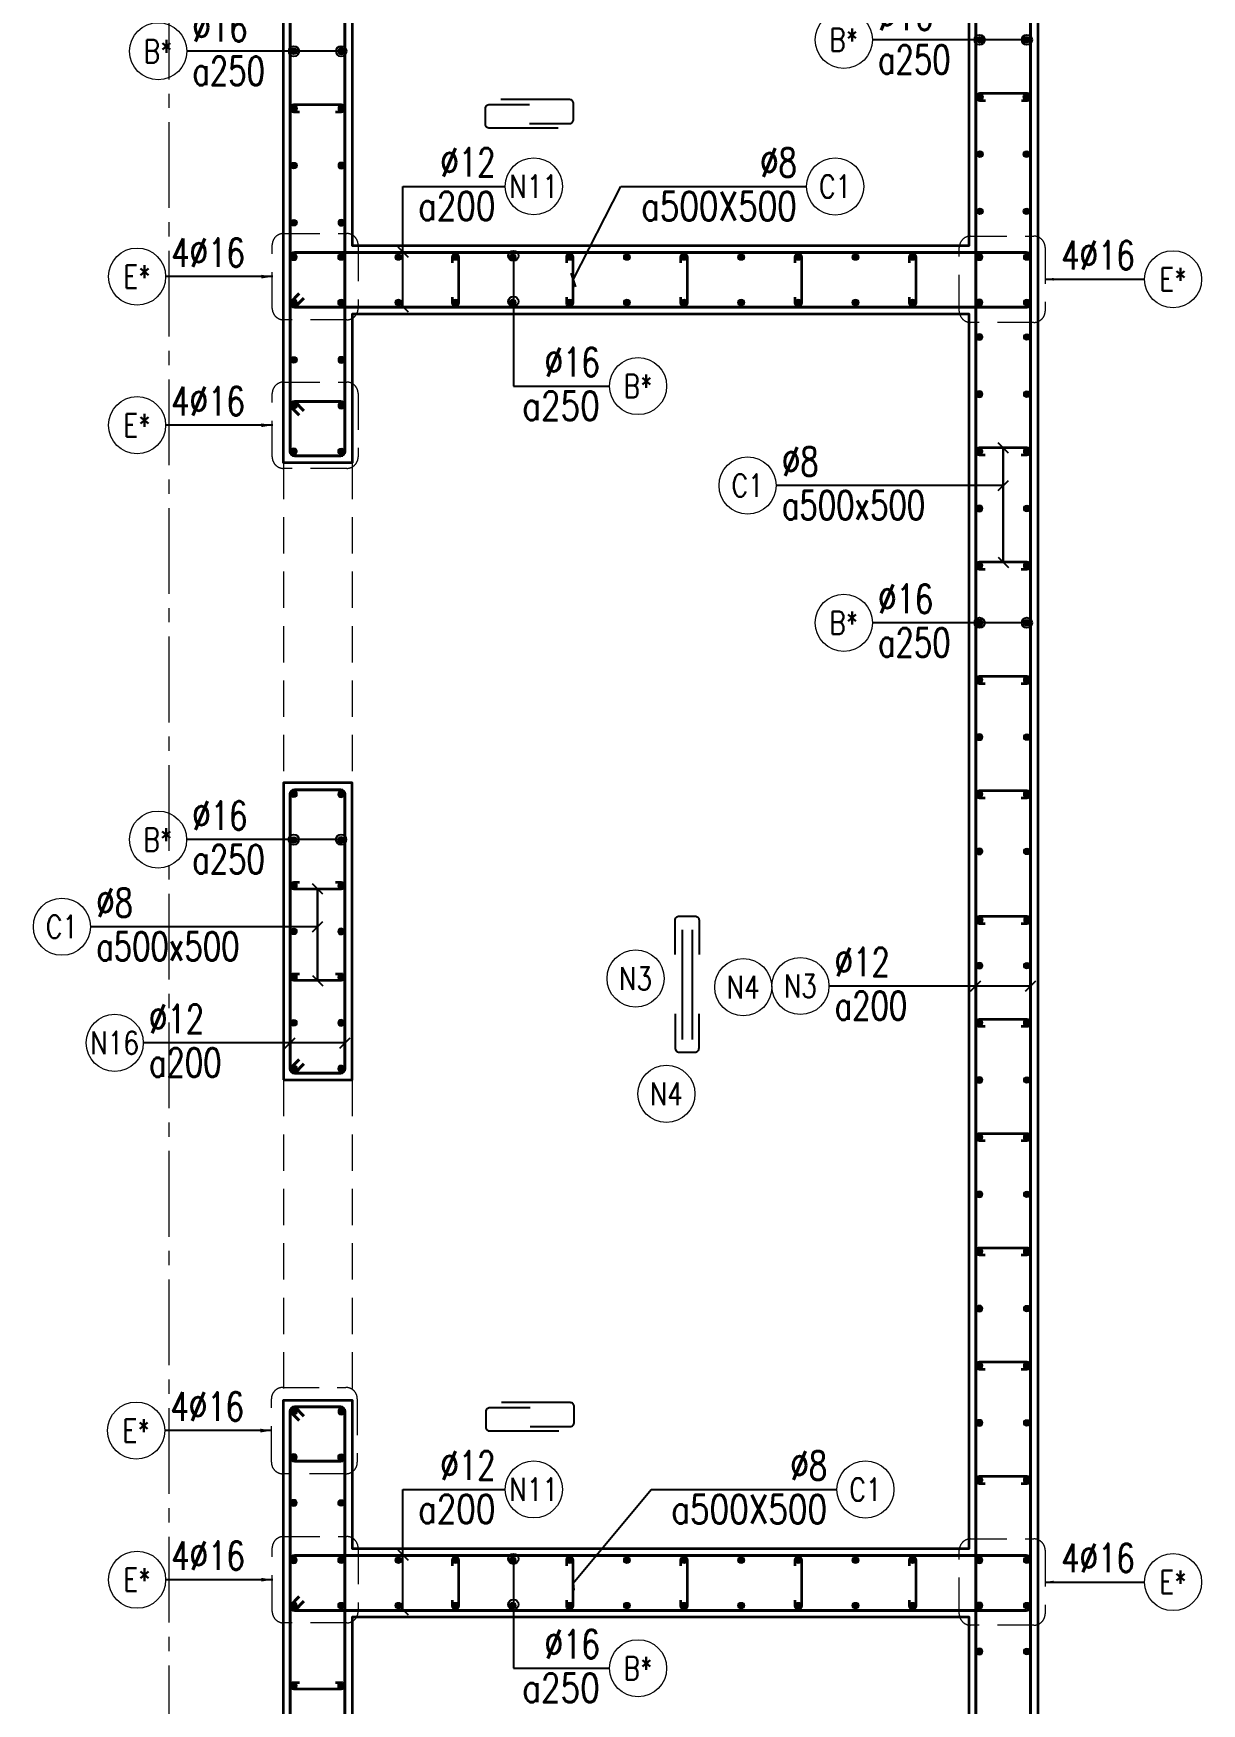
# Model space of a CAD drawing. Header units: millimetres. Extents: x 738475 to 1279438, y -34239 to 156422.
# Drawn here: x 1115948 to 1121059, y 139262 to 146568 of the extents above; entities that cross this region are included whole.
import ezdxf
from ezdxf.enums import TextEntityAlignment as Align

# ---------------------------------------------------------------- set-up
doc = ezdxf.new("R2010")
doc.units = ezdxf.units.MM
doc.header["$MEASUREMENT"] = 0
for name, pattern in [('HIDDEN', [9.525, 6.35, -3.175]), ('HIDDEN2', [4.7625, 3.175, -1.5875]), ('OF_Grid_1$0$CENTER2', [1.125, 0.75, -0.125, 0.125, -0.125])]:
    doc.linetypes.add(name, pattern=pattern)
doc.layers.get('0').update_dxf_attribs({"lineweight": 20})
for name, color, linetype in [('Hidden', 9, 'HIDDEN'), ('Leader', 6, 'Continuous'), ('Ligature', 1, 'Continuous')]:
    doc.layers.add(name, color=color, linetype=linetype)
for name, color, linetype, lineweight in [('KC-LEADER', 153, 'Continuous', 18), ('KC-THEP', 6, 'Continuous', 40), ('NDC_S_BEAM', 3, 'HIDDEN2', 20), ('NDC_S_DIM', 1, 'Continuous', 15), ('NDC_S_HIDDEN', 8, 'HIDDEN2', 13), ('NDC_S_LEADER', 1, 'Continuous', 15), ('NDC_S_REBAR', 4, 'Continuous', 35), ('NDC_S_STIRRUP', 4, 'Continuous', 40), ('NDC_S_VN TEXT', 7, 'Continuous', 20), ('NDC_S_WALL', 6, 'Continuous', 35), ('OF_Grid_1$0$NDC_S_AXIS', 5, 'OF_Grid_1$0$CENTER2', 13)]:
    doc.layers.add(name, color=color, linetype=linetype, lineweight=lineweight)
doc.styles.add('NDC_ARIAL', font='arial.ttf', dxfattribs={"width": 0.85})
doc.styles.add('NDC_DIM', font='', dxfattribs={"width": 0.75})
doc.styles.add('NDC_EN TXT', font='romans.shx', dxfattribs={"width": 0.8})
doc.styles.get('NDC_DIM').set_extended_font_data('Dotum')
doc.dimstyles.new('NDC_1-50', dxfattribs={"dimscale": 50, "dimtxt": 2.5, "dimasz": 1, "dimexe": 1.5, "dimexo": 0, "dimgap": 0.8, "dimtad": 1, "dimdec": 0, "dimdsep": 46, "dimtxsty": 'NDC_ARIAL', "dimblk": 'DIMMARK', "dimcen": 49999.938995, "dimdle": 1.5, "dimclrd": 1, "dimclre": 1, "dimclrt": 3, "dimadec": 0, "dimazin": 0, "dimtfac": 1, "dimtdec": 0, "dimtix": 1, "dimtmove": 2, "dimatfit": 3, "dimfxl": 1, "dimarcsym": 0})
doc.dimstyles.new('NDC_dim_25', dxfattribs={"dimscale": 25, "dimtxt": 2.5, "dimasz": 1.5, "dimexe": 1.5, "dimexo": 2.5, "dimgap": 1, "dimtad": 1, "dimdec": 0, "dimzin": 0, "dimdsep": 46, "dimtxsty": 'NDC_DIM', "dimblk": 'DIMMARK', "dimcen": 0.09, "dimdle": 1.2, "dimclrd": 1, "dimclre": 1, "dimclrt": 3, "dimadec": 0, "dimazin": 0, "dimtfac": 1, "dimtdec": 0, "dimtix": 1, "dimtofl": 0, "dimtmove": 0, "dimatfit": 3, "dimfxl": 6, "dimfxlon": 1, "dimtolj": 1, "dimtzin": 0, "dimarcsym": 0})
doc.dimstyles.new('NDC_dim_30', dxfattribs={"dimscale": 30, "dimtxt": 2.5, "dimasz": 1.5, "dimexe": 1.5, "dimexo": 2.5, "dimgap": 1, "dimtad": 1, "dimdec": 0, "dimzin": 0, "dimdsep": 46, "dimtxsty": 'NDC_DIM', "dimblk": 'DIMMARK', "dimcen": 0.09, "dimdle": 1.2, "dimclrd": 1, "dimclre": 1, "dimclrt": 3, "dimadec": 0, "dimazin": 0, "dimtfac": 1, "dimtdec": 0, "dimtix": 1, "dimtofl": 0, "dimtmove": 0, "dimatfit": 3, "dimfxl": 6, "dimfxlon": 1, "dimtolj": 1, "dimtzin": 0, "dimarcsym": 0})

# ---------------------------------------------------------------- blocks, each defined once
blk = doc.blocks.new('THEP')
at = {"layer": 'KC-LEADER', "color": 6}
blk.add_circle((0, 0), 14, dxfattribs=at)
at = {"layer": 'KC-THEP'}
for p, q in [((-14, 0), (14, 0)), ((9.9, 9.9), (-9.9, -9.9)), ((-9.9, 9.9), (9.9, -9.9)), ((0, 14), (0, -14))]:
    blk.add_line(p, q, dxfattribs=at)
blk = doc.blocks.new('DIMMARK')
at = {"layer": 'NDC_S_DIM', "color": 1}
blk.add_line((-1.5, 0), (1, 0), dxfattribs=at)
at = {"layer": 'NDC_S_DIM', "color": 2, "const_width": 0.1}
blk.add_lwpolyline([(-0.42, -0.42), (0.42, 0.42)], dxfattribs=at)
blk = doc.blocks.new('*U13')
blk.add_circle((-2.5, 0), 2.5)
at = {"layer": 'NDC_S_VN TEXT', "color": 3, "style": 'NDC_EN TXT', "width": 0.75}
blk.add_attdef('DK1', (0.5, 0.85), '', height=2.5, dxfattribs=at)
at = {"layer": 'NDC_S_VN TEXT', "color": 7, "style": 'NDC_EN TXT', "width": 0.8}
blk.add_attdef('SH2', text='', height=2, dxfattribs=at).set_placement((-2.5, 0), align=Align.MIDDLE)
blk = doc.blocks.new('*U11')
blk.add_circle((-2.5, 0), 2.5)
at = {"layer": 'NDC_S_VN TEXT', "color": 3, "style": 'NDC_EN TXT', "width": 0.75}
for tag, p in [('DK1', (0.5, 0.85)), ('KC1', (0.5, -2.97))]:
    blk.add_attdef(tag, p, '', height=2.5, dxfattribs=at)
at = {"layer": 'NDC_S_VN TEXT', "color": 7, "style": 'NDC_EN TXT', "width": 0.8}
blk.add_attdef('SH2', text='', height=2, dxfattribs=at).set_placement((-2.5, 0), align=Align.MIDDLE)
blk = doc.blocks.new('*U1290')
at = {"layer": 'KC-THEP', "rotation": 9.66856443638095}
for p in [(0, 99.3), (0, -99.3)]:
    blk.add_blockref('THEP', p, dxfattribs=at)
blk = doc.blocks.new('*U1289')
at = {"layer": 'NDC_S_HIDDEN', "color": 0, "linetype": 'ByBlock', "lineweight": -2, "transparency": 16777216}
for p in [(0, 0), (250, 0), (500, 0), (750, 0), (1000, 0), (1250, 0), (1500, 0), (1750, 0), (2000, 0), (2250, 0), (2500, 0)]:
    blk.add_blockref('*U1290', p, dxfattribs=at)
blk = doc.blocks.new('*U1292')
at = {"layer": 'NDC_S_REBAR'}
blk.add_lwpolyline([(-15, -75), (-15, -100, 1), (15, -100), (15, 100, 1), (-15, 100), (-15, 75)], format="xyb", dxfattribs=at)
blk = doc.blocks.new('*U1291')
at = {"layer": 'NDC_S_HIDDEN', "color": 0, "linetype": 'ByBlock', "lineweight": -2, "transparency": 16777216}
for p in [(0, 0), (500, 0), (1000, 0), (1500, 0), (2000, 0)]:
    blk.add_blockref('*U1292', p, dxfattribs=at)
blk = doc.blocks.new('*U1294')
at = {"layer": 'KC-THEP', "rotation": 189.6685644363809}
blk.add_blockref('THEP', (-103.5, 0), dxfattribs=at)
at = {"layer": 'KC-THEP', "xscale": -1, "rotation": 170.331435563619}
blk.add_blockref('THEP', (103.5, 0), dxfattribs=at)
blk = doc.blocks.new('*U1293')
at = {"layer": 'NDC_S_HIDDEN', "color": 0, "linetype": 'ByBlock', "lineweight": -2, "transparency": 16777216}
for p in [(0, 1200), (0, 1000), (0, 800), (0, 600), (0, 400), (0, 200), (0, 0)]:
    blk.add_blockref('*U1294', p, dxfattribs=at)
blk = doc.blocks.new('*U9')
blk.add_circle((2.5, 0), 2.5)
at = {"layer": 'NDC_S_VN TEXT', "color": 3, "style": 'NDC_EN TXT', "width": 0.75}
blk.add_attdef('DK2', text='', height=2.5, dxfattribs=at).set_placement((-0.85, 0.85), align=Align.RIGHT)
at = {"layer": 'NDC_S_VN TEXT', "color": 7, "style": 'NDC_EN TXT', "width": 0.8}
blk.add_attdef('SH3', text='', height=2, dxfattribs=at).set_placement((2.5, 0), align=Align.MIDDLE)
blk = doc.blocks.new('A$C7BC65A55')
at = {"layer": 'Ligature'}
for p, q in [((-15.2, 372, 0), (-15.2, 38.5, 0)), ((15.2, 372, 0), (15.2, 38.5, 0))]:
    blk.add_line(p, q, dxfattribs=at)
for points in [[(-36.2, 296.5), (-36.2, 400.9, -0.414214), (-24, 413.1), (24, 413.1, -0.414214), (36.2, 400.9), (36.2, 296.5)], [(-36.2, 116.5), (-36.2, 12.2, 0.414214), (-24, 0), (24, 0, 0.414214), (36.2, 12.2), (36.2, 116.5)]]:
    blk.add_lwpolyline(points, format="xyb", dxfattribs=at)
blk = doc.blocks.new('*U10')
blk.add_circle((2.5, 0), 2.5)
at = {"layer": 'NDC_S_VN TEXT', "color": 3, "style": 'NDC_EN TXT'}
for tag, width, p in [('DK2', 0.75, (-0.85, 0.85)), ('KC2', 0.8, (-0.85, -2.97))]:
    blk.add_attdef(tag, text='', height=2.5, dxfattribs=dict(at, width=width)).set_placement(p, align=Align.RIGHT)
at = {"layer": 'NDC_S_VN TEXT', "color": 7, "style": 'NDC_EN TXT', "width": 0.8}
blk.add_attdef('SH3', text='', height=2, dxfattribs=at).set_placement((2.5, 0), align=Align.MIDDLE)
blk = doc.blocks.new('*U12')
blk.add_circle((-2.5, 0), 2.5)
at = {"layer": 'NDC_S_VN TEXT', "color": 3, "style": 'NDC_EN TXT', "width": 0.75}
for tag, p in [('DK1', (0.5, 0.85)), ('KC1', (0.5, -2.97))]:
    blk.add_attdef(tag, p, '', height=2.5, dxfattribs=at)
at = {"layer": 'NDC_S_VN TEXT', "color": 7, "style": 'NDC_EN TXT', "width": 0.8}
blk.add_attdef('SH2', text='', height=2, dxfattribs=at).set_placement((-2.5, 0), align=Align.MIDDLE)
blk = doc.blocks.new('*U1286')
at = {"layer": 'KC-THEP', "rotation": 9.66856443638095}
for p in [(0, 99.3), (0, -99.3)]:
    blk.add_blockref('THEP', p, dxfattribs=at)
blk = doc.blocks.new('*U1285')
at = {"layer": 'NDC_S_HIDDEN', "color": 0, "linetype": 'ByBlock', "lineweight": -2, "transparency": 16777216}
for p in [(0, 0), (250, 0), (500, 0), (750, 0), (1000, 0), (1250, 0), (1500, 0), (1750, 0), (2000, 0), (2250, 0), (2500, 0)]:
    blk.add_blockref('*U1286', p, dxfattribs=at)
blk = doc.blocks.new('*U1288')
at = {"layer": 'NDC_S_REBAR'}
blk.add_lwpolyline([(-15, -75), (-15, -100, 1), (15, -100), (15, 100, 1), (-15, 100), (-15, 75)], format="xyb", dxfattribs=at)
blk = doc.blocks.new('*U1287')
at = {"layer": 'NDC_S_HIDDEN', "color": 0, "linetype": 'ByBlock', "lineweight": -2, "transparency": 16777216}
for p in [(0, 0), (500, 0), (1000, 0), (1500, 0), (2000, 0)]:
    blk.add_blockref('*U1288', p, dxfattribs=at)
blk = doc.blocks.new('A$C72321851')
at = {"layer": 'Ligature'}
for points in [[(-60.9, -129.3), (-60.9, 170.9, -0.414214), (-43.3, 188.5), (25.8, 188.5, -0.414214), (43.4, 170.9), (43.4, -4.3)], [(-39.7, -4.3), (-39.7, -179.5, 0.414214), (-22.1, -197.1), (47, -197.1, 0.414214), (64.6, -179.5), (64.6, 120.7)]]:
    blk.add_lwpolyline(points, format="xyb", dxfattribs=at)

msp = doc.modelspace()

# ---------------------------------------------------------------- linework, layer by layer
for centre in [(1118582.872, 142434.282), (1119053.841, 142396.122), (1118717.32, 141929.279)]:
    msp.add_circle(centre, 125)
at = {"layer": 'NDC_S_BEAM', "ltscale": 50}
for p, q in [((1117041.971, 144690.098), (1117041.971, 143290.098)), ((1117341.971, 144690.098), (1117341.971, 143290.098)), ((1117041.971, 141990.098), (1117041.971, 140590.098)), ((1117341.971, 141990.098), (1117341.971, 140590.098))]:
    msp.add_line(p, q, dxfattribs=at)
at = {"layer": 'NDC_S_HIDDEN', "ltscale": 50}
for points in [[(1117042.731, 145693.023), (1117318.574, 145693.023, -0.41421356), (1117368.574, 145643.023), (1117368.574, 145365.474, -0.41421356), (1117318.574, 145315.474), (1117042.731, 145315.474, -0.41421356), (1116992.731, 145365.474), (1116992.731, 145643.023, -0.41421356)], [(1120048.696, 145681.488), (1120324.539, 145681.488, -0.41421356), (1120374.539, 145631.488), (1120374.539, 145353.939, -0.41421356), (1120324.539, 145303.939), (1120048.696, 145303.939, -0.41421356), (1119998.696, 145353.939), (1119998.696, 145631.488, -0.41421356)], [(1117042.731, 145043.023), (1117318.574, 145043.023, -0.41421356), (1117368.574, 144993.023), (1117368.574, 144715.474, -0.41421356), (1117318.574, 144665.474), (1117042.731, 144665.474, -0.41421356), (1116992.731, 144715.474), (1116992.731, 144993.023, -0.41421356)], [(1117039.218, 140645.237), (1117315.062, 140645.237, -0.41421356), (1117365.062, 140595.237), (1117365.062, 140317.687, -0.41421356), (1117315.062, 140267.687), (1117039.218, 140267.687, -0.41421356), (1116989.218, 140317.687), (1116989.218, 140595.237, -0.41421356)], [(1117042.731, 139993.023), (1117318.574, 139993.023, -0.41421356), (1117368.574, 139943.023), (1117368.574, 139665.474, -0.41421356), (1117318.574, 139615.474), (1117042.731, 139615.474, -0.41421356), (1116992.731, 139665.474), (1116992.731, 139943.023, -0.41421356)], [(1120048.696, 139982.742), (1120324.539, 139982.742, -0.41421356), (1120374.539, 139932.742), (1120374.539, 139655.192, -0.41421356), (1120324.539, 139605.192), (1120048.696, 139605.192, -0.41421356), (1119998.696, 139655.192), (1119998.696, 139932.742, -0.41421356)]]:
    msp.add_lwpolyline(points, format="xyb", close=True, dxfattribs=at)
at = {"layer": 'NDC_S_REBAR'}
for points in [[(1120271.275, 146275.098), (1120296.275, 146275.098, 1), (1120296.275, 146305.098), (1120089.251, 146305.098, 1), (1120089.251, 146275.098), (1120114.251, 146275.098)], [(1117269.684, 146225.098), (1117294.684, 146225.098, 1), (1117294.684, 146255.098), (1117087.659, 146255.098, 1), (1117087.659, 146225.098), (1117112.659, 146225.098)], [(1120269.684, 144725.098), (1120294.684, 144725.098, 1), (1120294.684, 144755.098), (1120087.659, 144755.098, 1), (1120087.659, 144725.098), (1120112.659, 144725.098)], [(1120269.684, 144225.098), (1120294.684, 144225.098, 1), (1120294.684, 144255.098), (1120087.659, 144255.098, 1), (1120087.659, 144225.098), (1120112.659, 144225.098)], [(1120269.684, 143725.098), (1120294.684, 143725.098, 1), (1120294.684, 143755.098), (1120087.659, 143755.098, 1), (1120087.659, 143725.098), (1120112.659, 143725.098)], [(1120269.684, 143225.098), (1120294.684, 143225.098, 1), (1120294.684, 143255.098), (1120087.659, 143255.098, 1), (1120087.659, 143225.098), (1120112.659, 143225.098)], [(1117269.094, 142855.098), (1117294.094, 142855.098, -1), (1117294.094, 142825.098), (1117087.07, 142825.098, -1), (1117087.07, 142855.098), (1117112.07, 142855.098)], [(1120269.684, 142675.098), (1120294.684, 142675.098, 1), (1120294.684, 142705.098), (1120087.659, 142705.098, 1), (1120087.659, 142675.098), (1120112.659, 142675.098)], [(1117269.094, 142455.098), (1117294.094, 142455.098, -1), (1117294.094, 142425.098), (1117087.07, 142425.098, -1), (1117087.07, 142455.098), (1117112.07, 142455.098)], [(1120269.684, 142225.098), (1120294.684, 142225.098, 1), (1120294.684, 142255.098), (1120087.659, 142255.098, 1), (1120087.659, 142225.098), (1120112.659, 142225.098)], [(1120269.684, 141725.098), (1120294.684, 141725.098, 1), (1120294.684, 141755.098), (1120087.659, 141755.098, 1), (1120087.659, 141725.098), (1120112.659, 141725.098)], [(1120269.684, 141225.098), (1120294.684, 141225.098, 1), (1120294.684, 141255.098), (1120087.659, 141255.098, 1), (1120087.659, 141225.098), (1120112.659, 141225.098)], [(1120269.684, 140725.098), (1120294.684, 140725.098, 1), (1120294.684, 140755.098), (1120087.659, 140755.098, 1), (1120087.659, 140725.098), (1120112.659, 140725.098)], [(1120269.684, 140225.098), (1120294.684, 140225.098, 1), (1120294.684, 140255.098), (1120087.659, 140255.098, 1), (1120087.659, 140225.098), (1120112.659, 140225.098)], [(1117269.684, 139355.098), (1117294.684, 139355.098, -1), (1117294.684, 139325.098), (1117087.659, 139325.098, -1), (1117087.659, 139355.098), (1117112.659, 139355.098)]]:
    msp.add_lwpolyline(points, format="xyb", dxfattribs=at)
at = {"layer": 'NDC_S_STIRRUP'}
for points in [[(1117111.171, 148650.098), (1117071.171, 148690.098, -0.41421356), (1117091.171, 148710.098), (1117291.171, 148710.098, -0.41421356), (1117311.171, 148690.098), (1117311.171, 144740.098, -0.41421356), (1117291.171, 144720.098), (1117091.171, 144720.098, -0.41421356), (1117071.171, 144740.098), (1117071.171, 148690.098, -0.41421356), (1117091.171, 148710.098), (1117131.171, 148670.098)], [(1120111.171, 148650.098), (1120071.171, 148690.098, -0.41421356), (1120091.171, 148710.098), (1120291.171, 148710.098, -0.41421356), (1120311.171, 148690.098), (1120311.171, 136390.098, -0.41421356), (1120291.171, 136370.098), (1120091.171, 136370.098, -0.41421356), (1120071.171, 136390.098), (1120071.171, 148690.098, -0.41421356), (1120091.171, 148710.098), (1120131.171, 148670.098)], [(1117131.171, 145410.098), (1117091.171, 145370.098, -0.41421356), (1117071.171, 145390.098), (1117071.171, 145590.098, -0.41421356), (1117091.171, 145610.098), (1120291.171, 145610.098, -0.41421356), (1120311.171, 145590.098), (1120311.171, 145390.098, -0.41435759), (1120291.171, 145370.098), (1117091.171, 145370.098, -0.41421356), (1117071.171, 145390.098), (1117111.171, 145430.098)], [(1117111.171, 144897.885), (1117071.171, 144937.885, -0.41421356), (1117091.171, 144957.885), (1117291.171, 144957.885, -0.41421356), (1117311.171, 144937.885), (1117311.171, 144740.098, -0.41421356), (1117291.171, 144720.098), (1117091.171, 144720.098, -0.41421356), (1117071.171, 144740.098), (1117071.171, 144937.885, -0.41421356), (1117091.171, 144957.885), (1117131.171, 144917.885)], [(1117111.171, 142080.098), (1117071.171, 142040.098, 0.41421356), (1117091.171, 142020.098), (1117291.171, 142020.098, 0.41421356), (1117311.171, 142040.098), (1117311.171, 143240.098, 0.41421356), (1117291.171, 143260.098), (1117091.171, 143260.098, 0.41421356), (1117071.171, 143240.098), (1117071.171, 142040.098, 0.41421356), (1117091.171, 142020.098), (1117131.171, 142060.098)], [(1117111.171, 136430.098), (1117071.171, 136390.098, 0.41421356), (1117091.171, 136370.098), (1117291.171, 136370.098, 0.41421356), (1117311.171, 136390.098), (1117311.171, 140540.098, 0.41421356), (1117291.171, 140560.098), (1117091.171, 140560.098, 0.41421356), (1117071.171, 140540.098), (1117071.171, 136390.098, 0.41421356), (1117091.171, 136370.098), (1117131.171, 136410.098)], [(1117111.171, 140500.098), (1117071.171, 140540.098, -0.41421356), (1117091.171, 140560.098), (1117291.171, 140560.098, -0.41421356), (1117311.171, 140540.098), (1117311.171, 140342.312, -0.41421356), (1117291.171, 140322.312), (1117091.171, 140322.312, -0.41421356), (1117071.171, 140342.312), (1117071.171, 140540.098, -0.41421356), (1117091.171, 140560.098), (1117131.171, 140520.098)], [(1117131.171, 139710.098), (1117091.171, 139670.098, -0.41421356), (1117071.171, 139690.098), (1117071.171, 139890.098, -0.41421356), (1117091.171, 139910.098), (1120291.171, 139910.098, -0.41421356), (1120311.171, 139890.098), (1120311.171, 139690.098, -0.41435759), (1120291.171, 139670.098), (1117091.171, 139670.098, -0.41421356), (1117071.171, 139690.098), (1117111.171, 139730.098)]]:
    msp.add_lwpolyline(points, format="xyb", dxfattribs=at)
at = {"layer": 'NDC_S_WALL'}
for points in [[(1117041.971, 136840.098), (1117041.971, 140590.098), (1117341.971, 140590.098), (1117341.971, 139940.098), (1120041.971, 139940.098), (1120041.971, 145340.098), (1117341.971, 145340.098), (1117341.971, 144690.098), (1117041.971, 144690.098), (1117041.971, 148740.098)], [(1117341.971, 148240.098), (1117341.971, 145640.098), (1120041.971, 145640.098), (1120041.971, 148240.098)], [(1120341.971, 148240.098), (1120341.971, 136840.098)], [(1120041.971, 136840.098), (1120041.971, 139640.098), (1117341.971, 139640.098), (1117341.971, 136840.098)]]:
    msp.add_lwpolyline(points, dxfattribs=at)
msp.add_lwpolyline([(1117041.971, 141990.098), (1117341.971, 141990.098), (1117341.971, 143290.098), (1117041.971, 143290.098)], close=True, dxfattribs=at)
at = {"layer": 'OF_Grid_1$0$NDC_S_AXIS', "ltscale": 500}
msp.add_line((1116541.971, 135117.098), (1116541.971, 150221.208), dxfattribs=at)

# ---------------------------------------------------------------- block references
at = {"layer": 'Hidden', "xscale": 1.44, "yscale": 1.44, "zscale": 1.44}
msp.add_blockref('A$C7BC65A55', (1118807.952, 142112.001, 0.03), dxfattribs=at)
at = {"layer": 'KC-THEP'}
for p, rotation in [((1117087.659, 146490.098), 189.6685644363809), ((1120089.251, 146540.098), 9.668564436380926), ((1120293.043, 146540.098), 9.668564436380926), ((1120089.251, 146290.098), 9.668564436380926), ((1120293.043, 146290.098), 9.668564436380926), ((1117087.659, 146240.098), 189.6685644363809), ((1120089.251, 146040.098), 9.668564436380926), ((1120293.043, 146040.098), 9.668564436380926), ((1117087.659, 145990.098), 189.6685644363809), ((1117087.659, 145740.098), 189.6685644363809), ((1120089.251, 145790.098), 9.668564436380926), ((1120293.043, 145790.098), 9.668564436380926), ((1120294.684, 145589.672), 9.668564436380926), ((1120294.684, 145391.082), 9.668564436380926), ((1120294.684, 145240.098), 9.668564436380953), ((1117087.659, 145140.098), 189.6685644363809), ((1117087.659, 144940.098), 189.6685644363809), ((1120294.684, 144990.098), 9.668564436380953), ((1117294.684, 144740.098), 9.668564436380946), ((1120294.684, 144740.098), 9.668564436380953), ((1120294.684, 144490.098), 9.668564436380953), ((1120294.684, 144240.098), 9.668564436380953), ((1120294.684, 143990.098), 9.668564436380953), ((1120294.684, 143740.098), 9.668564436380953), ((1120294.684, 143490.098), 9.668564436380953), ((1120294.684, 143240.098), 9.668564436380953), ((1120294.684, 142990.098), 9.668564436380953), ((1120087.659, 142690.098), 189.6685644363809), ((1120294.684, 142490.098), 9.668564436380926), ((1120294.684, 142240.098), 9.668564436380926), ((1120294.684, 141990.098), 9.668564436380926), ((1120294.684, 141740.098), 9.668564436380926), ((1120294.684, 141490.098), 9.668564436380926), ((1120294.684, 141240.098), 9.668564436380926), ((1120294.684, 140990.098), 9.668564436380926), ((1120294.684, 140740.098), 9.668564436380926), ((1117087.659, 140540.098), 189.6685644363809), ((1120294.684, 140490.098), 9.668564436380926), ((1117294.684, 140340.098), 9.668564436380946), ((1120294.684, 140240.098), 9.668564436380926), ((1117294.684, 140140.098), 9.668564436380946), ((1120294.684, 139889.672), 9.668564436380926), ((1120294.684, 139691.082), 9.668564436380926), ((1120294.684, 139490.098), 9.668564436380926), ((1117294.684, 139340.098), 9.668564436380946)]:
    msp.add_blockref('THEP', p, dxfattribs=dict(at, rotation=rotation))
at = {"layer": 'KC-THEP', "xscale": -1}
for p, rotation in [((1117294.684, 146490.098), 170.331435563619), ((1117294.684, 146240.098), 170.331435563619), ((1117294.684, 145990.098), 170.331435563619), ((1117294.684, 145740.098), 170.331435563619), ((1117087.659, 145589.672), 350.3314355636191), ((1120087.659, 145589.672), 350.3314355636191), ((1117087.659, 145391.082), 350.3314355636191), ((1120087.659, 145391.082), 350.3314355636191), ((1120087.659, 145240.098), 350.3314355636191), ((1117294.684, 145140.098), 170.331435563619), ((1117294.684, 144940.098), 170.331435563619), ((1120087.659, 144990.098), 350.3314355636191), ((1117087.659, 144740.098), 350.3314355636191), ((1120087.659, 144740.098), 350.3314355636191), ((1120087.659, 144490.098), 350.3314355636191), ((1120087.659, 144240.098), 350.3314355636191), ((1120087.659, 143990.098), 350.3314355636191), ((1120087.659, 143740.098), 350.3314355636191), ((1120087.659, 143490.098), 350.3314355636191), ((1120087.659, 143240.098), 350.3314355636191), ((1120087.659, 142990.098), 350.3314355636191), ((1120294.684, 142690.098), 170.331435563619), ((1120087.659, 142490.098), 350.3314355636191), ((1120087.659, 142240.098), 350.3314355636191), ((1120087.659, 141990.098), 350.3314355636191), ((1120087.659, 141740.098), 350.3314355636191), ((1120087.659, 141490.098), 350.3314355636191), ((1120087.659, 141240.098), 350.3314355636191), ((1120087.659, 140990.098), 350.3314355636191), ((1120087.659, 140740.098), 350.3314355636191), ((1117294.684, 140540.098), 170.331435563619), ((1120087.659, 140490.098), 350.3314355636191), ((1117087.659, 140340.098), 350.3314355636191), ((1120087.659, 140240.098), 350.3314355636191), ((1117087.659, 140140.098), 350.3314355636191), ((1117087.659, 139889.672), 350.3314355636191), ((1120087.659, 139889.672), 350.3314355636191), ((1117087.659, 139691.082), 350.3314355636191), ((1120087.659, 139691.082), 350.3314355636191), ((1120087.659, 139490.098), 350.3314355636191), ((1117087.659, 139340.098), 350.3314355636191)]:
    msp.add_blockref('THEP', p, dxfattribs=dict(at, rotation=rotation))
at = {"layer": 'Leader', "rotation": 89.99999999999997}
for p in [(1118114.306, 146214.14), (1118116.916, 140514.167)]:
    msp.add_blockref('A$C72321851', p, dxfattribs=at)
at = {"layer": 'NDC_S_HIDDEN'}
for name, p in [('*U1285', (1117294.684, 145490.377)), ('*U1287', (1117794.684, 145489.672)), ('*U1293', (1117190.582, 142040.098)), ('*U1289', (1117294.684, 139790.377)), ('*U1291', (1117794.684, 139789.672))]:
    msp.add_blockref(name, p, dxfattribs=at)
at = {"layer": 'NDC_S_VN TEXT', "xscale": 50, "yscale": 50, "zscale": 50}
for name, p, values in [('*U11', (1119618.713, 146540.098), {'SH2': 'B*', 'DK1': '%%C16', 'KC1': 'a250'}), ('*U11', (1116618.713, 146490.098), {'SH2': 'B*', 'DK1': '%%C16', 'KC1': 'a250'}), ('*U10', (1118012.214, 145899.298), {'SH3': 'N11', 'DK2': '%%C12', 'KC2': 'a200'}), ('*U10', (1119330.906, 145898.662), {'SH3': 'C1', 'DK2': '%%c8', 'KC2': 'a500X500'}), ('*U13', (1116526.324, 145504.248), {'SH2': 'E*', 'DK1': '4%%C16'}), ('*U9', (1120809.117, 145492.714), {'SH3': 'E*', 'DK2': '4%%C16'}), ('*U10', (1118468.389, 145025.515), {'SH3': 'B*', 'DK2': '%%C16', 'KC2': 'a250'}), ('*U13', (1116526.324, 144854.248), {'SH2': 'E*', 'DK1': '4%%C16'}), ('*U12', (1119197.858, 144590.736), {'SH2': 'C1', 'DK1': '%%c8', 'KC1': 'a500x500'}), ('*U11', (1119618.713, 143990.098), {'SH2': 'B*', 'DK1': '%%C16', 'KC1': 'a250'}), ('*U11', (1116618.123, 143041.591), {'SH2': 'B*', 'DK1': '%%C16', 'KC1': 'a250'}), ('*U12', (1116197.858, 142660.736), {'SH2': 'C1', 'DK1': '%%c8', 'KC1': 'a500x500'}), ('*U11', (1119428.784, 142401.29), {'SH2': 'N3', 'DK1': '%%C12', 'KC1': 'a200'}), ('*U11', (1116428.784, 142152.415), {'SH2': 'N16', 'DK1': '%%C12', 'KC1': 'a200'}), ('*U13', (1116522.812, 140456.462), {'SH2': 'E*', 'DK1': '4%%C16'}), ('*U10', (1118012.214, 140199.298), {'SH3': 'N11', 'DK2': '%%C12', 'KC2': 'a200'}), ('*U10', (1119463.183, 140198.662), {'SH3': 'C1', 'DK2': '%%c8', 'KC2': 'a500X500'}), ('*U13', (1116526.324, 139804.248), {'SH2': 'E*', 'DK1': '4%%C16'}), ('*U9', (1120809.117, 139793.967), {'SH3': 'E*', 'DK2': '4%%C16'}), ('*U10', (1118468.389, 139416.9), {'SH3': 'B*', 'DK2': '%%C16', 'KC2': 'a250'})]:
    msp.add_blockref(name, p, dxfattribs=at).add_auto_attribs(values)

# ---------------------------------------------------------------- texts
at = {"layer": 'NDC_S_VN TEXT', "color": 7, "style": 'NDC_EN TXT', "width": 0.8}
for tag, p in [('N3', (1118582.872, 142434.282)), ('N4', (1119053.841, 142396.122)), ('N4', (1118717.32, 141929.279))]:
    msp.add_attdef(tag, text='3', height=100, dxfattribs=at).set_placement(p, align=Align.MIDDLE)

# ---------------------------------------------------------------- leaders
at = {"layer": 'NDC_S_LEADER'}
for points, dimstyle, override in [([(1120294.684, 146540.098), (1119618.713, 146540.098)], 'NDC_dim_30', {"dimtad": 0, "dimldrblk": 'Origin'}), ([(1120087.659, 146540.098), (1119618.713, 146540.098)], 'NDC_dim_30', {"dimtad": 0, "dimldrblk": 'Origin'}), ([(1117294.684, 146490.098), (1116618.713, 146490.098)], 'NDC_dim_30', {"dimtad": 0, "dimldrblk": 'Origin'}), ([(1117087.659, 146490.098), (1116618.713, 146490.098)], 'NDC_dim_30', {"dimtad": 0, "dimldrblk": 'Origin'}), ([(1117564.779, 145372.45), (1117564.779, 145899.117), (1118012.214, 145899.117)], 'NDC_dim_30', {"dimgap": 1, "dimtad": 0, "dimldrblk": 'Oblique'}), ([(1117564.779, 145612.45), (1117564.779, 145899.117), (1118012.214, 145899.117)], 'NDC_dim_30', {"dimtad": 0, "dimldrblk": 'Oblique'}), ([(1118309.684, 145489.672), (1118518.01, 145898.661), (1119330.906, 145898.661)], 'NDC_dim_30', {"dimtad": 0, "dimldrblk": 'Oblique'}), ([(1118047.778, 145595.228), (1118047.778, 145025.334), (1118468.389, 145025.334)], 'NDC_dim_30', {"dimgap": 1, "dimtad": 0, "dimldrblk": 'Origin'}), ([(1120374.539, 145492.714), (1120809.117, 145492.714)], 'NDC_dim_25', {"dimgap": 1, "dimtad": 0}), ([(1118047.778, 145395.228), (1118047.778, 145025.334), (1118468.389, 145025.334)], 'NDC_dim_30', {"dimgap": 1, "dimtad": 0, "dimldrblk": 'Origin'}), ([(1120191.171, 144755.098), (1120191.171, 144255.098)], 'NDC_dim_30', {"dimtad": 0, "dimldrblk": 'Oblique'}), ([(1120191.171, 144255.098), (1120191.171, 144755.098)], 'NDC_dim_30', {"dimtad": 0, "dimldrblk": 'Oblique'}), ([(1120191.171, 144590.736), (1119197.858, 144590.736)], 'NDC_dim_30', {"dimtad": 0, "dimldrblk": 'Oblique'}), ([(1120294.684, 143990.098), (1119618.713, 143990.098)], 'NDC_dim_30', {"dimtad": 0, "dimldrblk": 'Origin'}), ([(1120087.659, 143990.098), (1119618.713, 143990.098)], 'NDC_dim_30', {"dimtad": 0, "dimldrblk": 'Origin'}), ([(1117294.094, 143041.591), (1116618.123, 143041.591)], 'NDC_dim_30', {"dimtad": 0, "dimldrblk": 'Origin'}), ([(1117087.07, 143041.591), (1116618.123, 143041.591)], 'NDC_dim_30', {"dimtad": 0, "dimldrblk": 'Origin'}), ([(1117191.171, 142825.098), (1117190.582, 142425.098)], 'NDC_dim_30', {"dimtad": 0, "dimldrblk": 'Oblique'}), ([(1117191.171, 142425.098), (1117191.171, 142825.098)], 'NDC_dim_30', {"dimtad": 0, "dimldrblk": 'Oblique'}), ([(1117191.171, 142660.736), (1116197.858, 142660.736)], 'NDC_dim_30', {"dimtad": 0, "dimldrblk": 'Oblique'}), ([(1120311.171, 142401.109), (1119428.784, 142401.109)], 'NDC_dim_30', {"dimtad": 0, "dimldrblk": 'Oblique'}), ([(1120071.171, 142401.109), (1119428.784, 142401.109)], 'NDC_dim_30', {"dimtad": 0, "dimldrblk": 'Oblique'}), ([(1117311.171, 142152.234), (1116428.784, 142152.234)], 'NDC_dim_30', {"dimtad": 0, "dimldrblk": 'Oblique'}), ([(1117071.171, 142152.234), (1116428.784, 142152.234)], 'NDC_dim_30', {"dimtad": 0, "dimldrblk": 'Oblique'}), ([(1117564.779, 139672.45), (1117564.779, 140199.117), (1118012.214, 140199.117)], 'NDC_dim_30', {"dimgap": 1, "dimtad": 0, "dimldrblk": 'Oblique'}), ([(1117564.779, 139912.45), (1117564.779, 140199.117), (1118012.214, 140199.117)], 'NDC_dim_30', {"dimtad": 0, "dimldrblk": 'Oblique'}), ([(1118309.684, 139789.672), (1118650.286, 140198.661), (1119463.183, 140198.661)], 'NDC_dim_30', {"dimtad": 0, "dimldrblk": 'Oblique'}), ([(1118047.778, 139895.228), (1118047.778, 139416.719), (1118468.389, 139416.719)], 'NDC_dim_30', {"dimgap": 1, "dimtad": 0, "dimldrblk": 'Origin'}), ([(1120374.539, 139793.967), (1120809.117, 139793.967)], 'NDC_dim_25', {"dimgap": 1, "dimtad": 0}), ([(1118047.778, 139695.228), (1118047.778, 139416.719), (1118468.389, 139416.719)], 'NDC_dim_30', {"dimgap": 1, "dimtad": 0, "dimldrblk": 'Origin'})]:
    msp.add_leader(points, dimstyle=dimstyle, override=override, dxfattribs=at)
for points in [[(1116994.879, 145504.248), (1116526.324, 145504.248)], [(1116994.879, 144854.248), (1116526.324, 144854.248)], [(1116991.367, 140456.462), (1116522.812, 140456.462)], [(1116994.879, 139804.248), (1116526.324, 139804.248)]]:
    msp.add_leader(points, dimstyle='NDC_1-50', dxfattribs=at)

doc.saveas('drawing.dxf')
